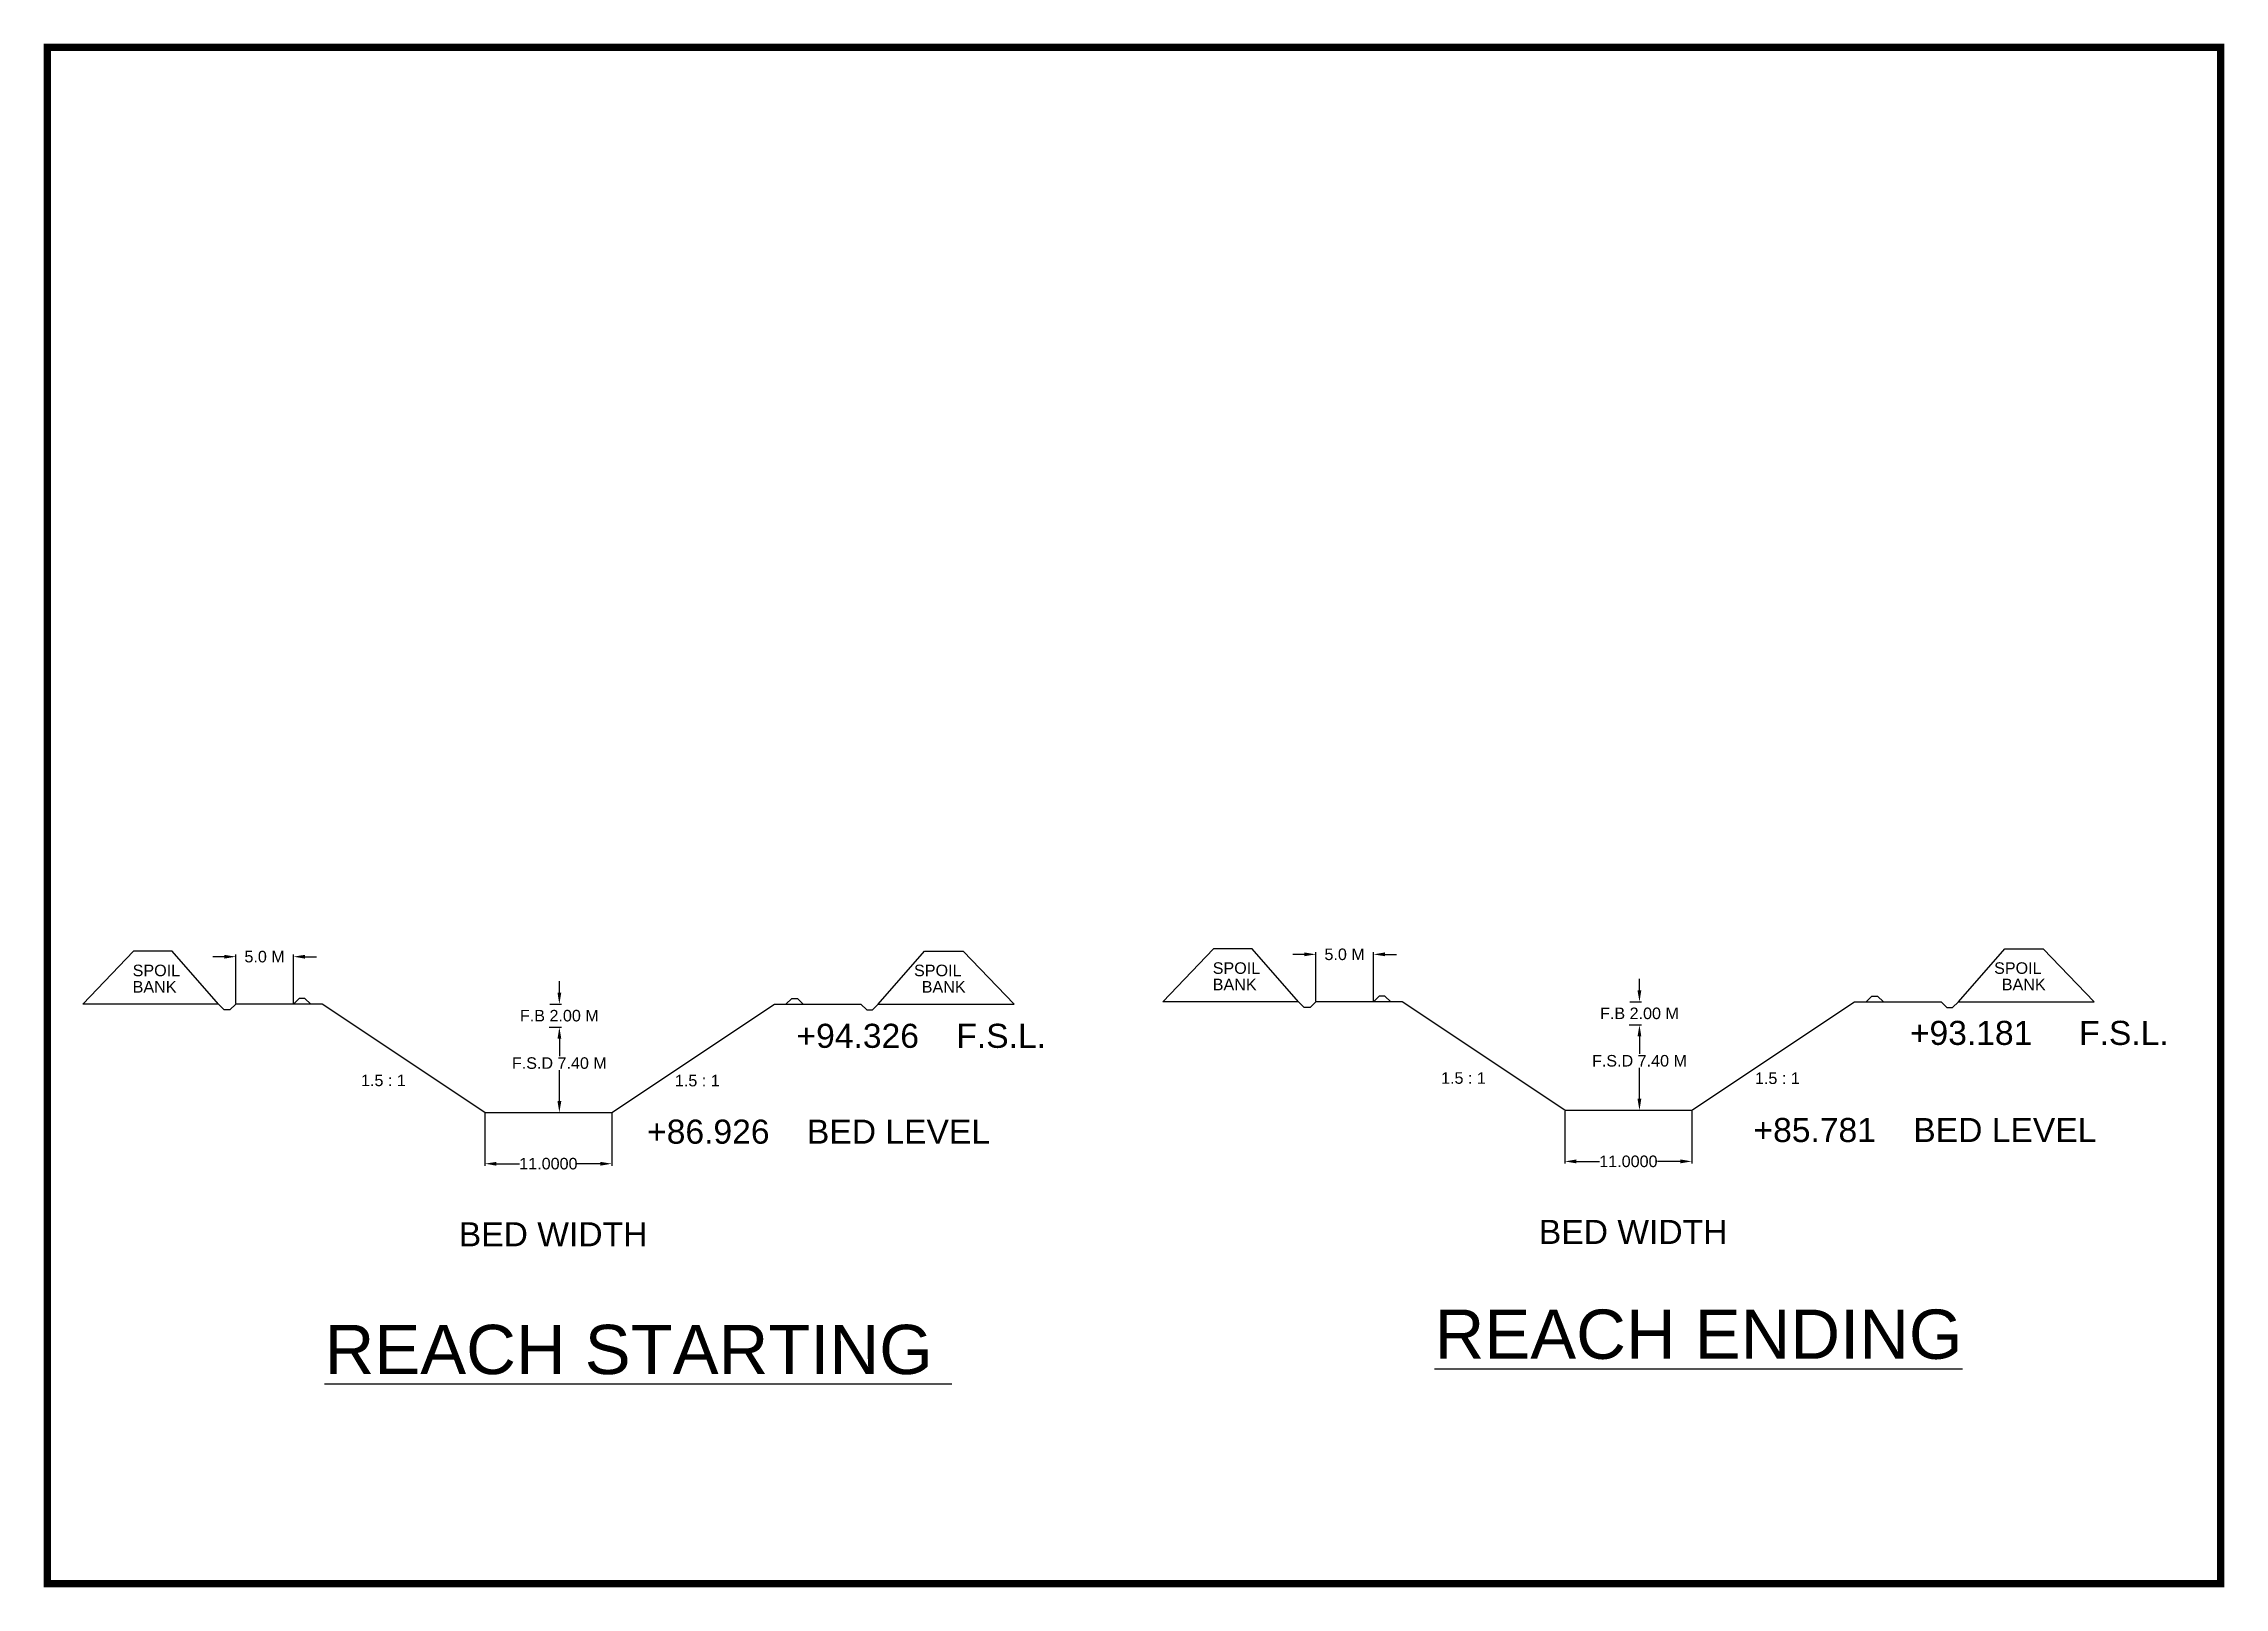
# Model space of a CAD drawing. Header units: inches. Extents: x 22 to 211, y 54 to 188.
import ezdxf

# ---------------------------------------------------------------- set-up
doc = ezdxf.new("R2010")
doc.units = ezdxf.units.IN
doc.header["$MEASUREMENT"] = 0
doc.layers.add('TEXT', color=5, linetype='Continuous')
doc.styles.get("Standard").update_dxf_attribs({"font": 'arial.ttf'})
doc.dimstyles.get("Standard").update_dxf_attribs({"dimtxt": 0.18, "dimasz": 0.18, "dimexe": 0.18, "dimexo": 0.0625, "dimgap": 0.09, "dimtad": 0, "dimtih": 1, "dimtoh": 1, "dimdec": 4, "dimzin": 0, "dimdsep": 46, "dimtxsty": 'Standard', "dimcen": 0.09, "dimadec": 0, "dimazin": 0, "dimtfac": 1, "dimtdec": 4, "dimtofl": 0, "dimtmove": 0, "dimatfit": 3, "dimfxl": 0, "dimtolj": 1, "dimtzin": 0, "dimarcsym": 0})

# ---------------------------------------------------------------- blocks, each defined once
blk = doc.blocks.new('*D14')
at = {"color": 0, "lineweight": -2}
for p, q in [((60.26, 95.57), (60.26, 91.02)), ((71.26, 95.57), (71.26, 91.02)), ((61.26, 91.2), (63.25, 91.2)), ((70.26, 91.2), (68.26, 91.2))]:
    blk.add_line(p, q, dxfattribs=at)
at = {"color": 0}
for points in [[(61.26, 91.36), (61.26, 91.03), (60.26, 91.2)], [(70.26, 91.36), (70.26, 91.03), (71.26, 91.2)]]:
    blk.add_solid(points, dxfattribs=at)
at = {"layer": 'Defpoints', "color": 0}
for p in [(60.26, 95.63), (71.26, 95.63), (71.26, 91.2)]:
    blk.add_point(p, dxfattribs=at)
at = {"color": 0, "insert": (65.76, 91.2), "char_height": 1, "attachment_point": 5}
blk.add_mtext('\\A1;11.0000', dxfattribs=at)
blk = doc.blocks.new('*D15')
at = {"color": 0, "lineweight": -2}
for p, q in [((65.82, 103.03), (66.89, 103.03)), ((66.71, 102.03), (66.71, 100.53)), ((66.71, 96.63), (66.71, 99.31)), ((65.82, 95.63), (66.89, 95.63))]:
    blk.add_line(p, q, dxfattribs=at)
at = {"color": 0}
for points in [[(66.55, 102.03), (66.88, 102.03), (66.71, 103.03)], [(66.55, 96.63), (66.88, 96.63), (66.71, 95.63)]]:
    blk.add_solid(points, dxfattribs=at)
at = {"layer": 'Defpoints', "color": 0}
for p in [(65.76, 103.03), (66.71, 103.03), (65.76, 95.63)]:
    blk.add_point(p, dxfattribs=at)
at = {"color": 0, "insert": (66.71, 99.92), "char_height": 1, "attachment_point": 5}
blk.add_mtext('\\A1;F.S.D 7.40 M', dxfattribs=at)
blk = doc.blocks.new('*D13')
at = {"color": 0, "lineweight": -2}
for p, q in [((66.71, 106.03), (66.71, 107.03)), ((65.88, 105.03), (66.89, 105.03)), ((65.88, 103.03), (66.89, 103.03)), ((66.71, 102.03), (66.71, 101.03))]:
    blk.add_line(p, q, dxfattribs=at)
at = {"color": 0}
for points in [[(66.55, 106.03), (66.88, 106.03), (66.71, 105.03)], [(66.55, 102.03), (66.88, 102.03), (66.71, 103.03)]]:
    blk.add_solid(points, dxfattribs=at)
at = {"layer": 'Defpoints', "color": 0}
for p in [(65.82, 105.03), (66.71, 105.03), (65.82, 103.03)]:
    blk.add_point(p, dxfattribs=at)
at = {"color": 0, "insert": (66.71, 104.03), "char_height": 1, "attachment_point": 5}
blk.add_mtext('\\A1;F.B 2.00 M', dxfattribs=at)
blk = doc.blocks.new('*D16')
at = {"color": 0, "lineweight": -2}
for p, q in [((37.66, 109.15), (36.66, 109.15)), ((38.66, 105.09), (38.66, 109.33)), ((43.66, 105.09), (43.66, 109.33)), ((44.66, 109.15), (45.66, 109.15))]:
    blk.add_line(p, q, dxfattribs=at)
at = {"color": 0}
for points in [[(37.66, 109.31), (37.66, 108.98), (38.66, 109.15)], [(44.66, 109.31), (44.66, 108.98), (43.66, 109.15)]]:
    blk.add_solid(points, dxfattribs=at)
at = {"layer": 'Defpoints', "color": 0}
for p in [(38.66, 109.15), (38.66, 105.03), (43.66, 105.03)]:
    blk.add_point(p, dxfattribs=at)
at = {"color": 0, "insert": (41.16, 109.15), "char_height": 1, "attachment_point": 5}
blk.add_mtext('\\A1;5.0 M', dxfattribs=at)
blk = doc.blocks.new('*D26')
at = {"color": 0, "lineweight": -2}
for p, q in [((153.88, 95.77), (153.88, 91.22)), ((164.88, 95.77), (164.88, 91.22)), ((154.88, 91.4), (156.88, 91.4)), ((163.88, 91.4), (161.89, 91.4))]:
    blk.add_line(p, q, dxfattribs=at)
at = {"color": 0}
for points in [[(154.88, 91.57), (154.88, 91.23), (153.88, 91.4)], [(163.88, 91.57), (163.88, 91.23), (164.88, 91.4)]]:
    blk.add_solid(points, dxfattribs=at)
at = {"layer": 'Defpoints', "color": 0}
for p in [(153.88, 95.83), (164.88, 95.83), (164.88, 91.4)]:
    blk.add_point(p, dxfattribs=at)
at = {"color": 0, "insert": (159.38, 91.4), "char_height": 1, "attachment_point": 5}
blk.add_mtext('\\A1;11.0000', dxfattribs=at)
blk = doc.blocks.new('*D27')
at = {"color": 0, "lineweight": -2}
for p, q in [((159.44, 103.23), (160.52, 103.23)), ((160.34, 102.23), (160.34, 100.73)), ((160.34, 96.83), (160.34, 99.52)), ((159.44, 95.83), (160.52, 95.83))]:
    blk.add_line(p, q, dxfattribs=at)
at = {"color": 0}
for points in [[(160.17, 102.23), (160.5, 102.23), (160.34, 103.23)], [(160.17, 96.83), (160.5, 96.83), (160.34, 95.83)]]:
    blk.add_solid(points, dxfattribs=at)
at = {"layer": 'Defpoints', "color": 0}
for p in [(159.38, 103.23), (160.34, 103.23), (159.38, 95.83)]:
    blk.add_point(p, dxfattribs=at)
at = {"color": 0, "insert": (160.34, 100.12), "char_height": 1, "attachment_point": 5}
blk.add_mtext('\\A1;F.S.D 7.40 M', dxfattribs=at)
blk = doc.blocks.new('*D25')
at = {"color": 0, "lineweight": -2}
for p, q in [((160.34, 106.23), (160.34, 107.23)), ((159.51, 105.23), (160.52, 105.23)), ((159.51, 103.23), (160.52, 103.23)), ((160.34, 102.23), (160.34, 101.23))]:
    blk.add_line(p, q, dxfattribs=at)
at = {"color": 0}
for points in [[(160.17, 106.23), (160.5, 106.23), (160.34, 105.23)], [(160.17, 102.23), (160.5, 102.23), (160.34, 103.23)]]:
    blk.add_solid(points, dxfattribs=at)
at = {"layer": 'Defpoints', "color": 0}
for p in [(159.44, 105.23), (160.34, 105.23), (159.44, 103.23)]:
    blk.add_point(p, dxfattribs=at)
at = {"color": 0, "insert": (160.34, 104.23), "char_height": 1, "attachment_point": 5}
blk.add_mtext('\\A1;F.B 2.00 M', dxfattribs=at)
blk = doc.blocks.new('*D28')
at = {"color": 0, "lineweight": -2}
for p, q in [((131.28, 109.35), (130.28, 109.35)), ((132.28, 105.3), (132.28, 109.53)), ((137.28, 105.3), (137.28, 109.53)), ((138.28, 109.35), (139.28, 109.35))]:
    blk.add_line(p, q, dxfattribs=at)
at = {"color": 0}
for points in [[(131.28, 109.52), (131.28, 109.19), (132.28, 109.35)], [(138.28, 109.52), (138.28, 109.19), (137.28, 109.35)]]:
    blk.add_solid(points, dxfattribs=at)
at = {"layer": 'Defpoints', "color": 0}
for p in [(132.28, 109.35), (132.28, 105.23), (137.28, 105.23)]:
    blk.add_point(p, dxfattribs=at)
at = {"color": 0, "insert": (134.78, 109.35), "char_height": 1, "attachment_point": 5}
blk.add_mtext('\\A1;5.0 M', dxfattribs=at)

msp = doc.modelspace()

# ---------------------------------------------------------------- linework, layer by layer
at = {"color": 106}
for p, q in [((123.41576, 109.8439), (119.01513, 105.23394)), ((126.76426, 109.8439), (123.41576, 109.8439)), ((130.7811, 105.23394), (126.76426, 109.8439)), ((187.9811, 105.23394), (191.99794, 109.8439)), ((191.99794, 109.8439), (195.34644, 109.8439)), ((195.34644, 109.8439), (199.74706, 105.23394)), ((29.79109, 109.63948), (25.39046, 105.02952)), ((33.13959, 109.63948), (29.79109, 109.63948)), ((37.15643, 105.02952), (33.13959, 109.63948)), ((94.35643, 105.02952), (98.37327, 109.63948)), ((98.37327, 109.63948), (101.72177, 109.63948)), ((101.72177, 109.63948), (106.12239, 105.02952)), ((37.15643, 105.02952), (25.39046, 105.02952)), ((37.65643, 104.52952), (37.15643, 105.02952)), ((38.15643, 104.52952), (37.65643, 104.52952)), ((38.15643, 104.52952), (38.65643, 105.02952)), ((46.15643, 105.02952), (38.65643, 105.02952)), ((44.15643, 105.52952), (43.65643, 105.02952)), ((44.65643, 105.52952), (44.15643, 105.52952)), ((44.65643, 105.52952), (45.15643, 105.02952)), ((60.25643, 95.62952), (46.15643, 105.02952)), ((71.25643, 95.62952), (85.35643, 105.02952)), ((85.35643, 105.02952), (92.85643, 105.02952)), ((86.85643, 105.52952), (86.35643, 105.02952)), ((86.85643, 105.52952), (87.35643, 105.52952)), ((87.35643, 105.52952), (87.85643, 105.02952)), ((93.35643, 104.52952), (92.85643, 105.02952)), ((93.35643, 104.52952), (93.85643, 104.52952)), ((93.85643, 104.52952), (94.35643, 105.02952)), ((94.35643, 105.02952), (106.12239, 105.02952)), ((130.7811, 105.23394), (119.01513, 105.23394)), ((131.2811, 104.73394), (130.7811, 105.23394)), ((131.7811, 104.73394), (131.2811, 104.73394)), ((131.7811, 104.73394), (132.2811, 105.23394)), ((139.7811, 105.23394), (132.2811, 105.23394)), ((137.7811, 105.73394), (137.2811, 105.23394)), ((138.2811, 105.73394), (137.7811, 105.73394)), ((138.2811, 105.73394), (138.7811, 105.23394)), ((153.8811, 95.83394), (139.7811, 105.23394)), ((164.8811, 95.83394), (178.9811, 105.23394)), ((178.9811, 105.23394), (186.4811, 105.23394)), ((180.4811, 105.73394), (179.9811, 105.23394)), ((180.4811, 105.73394), (180.9811, 105.73394)), ((180.9811, 105.73394), (181.4811, 105.23394)), ((186.9811, 104.73394), (186.4811, 105.23394)), ((186.9811, 104.73394), (187.4811, 104.73394)), ((187.4811, 104.73394), (187.9811, 105.23394)), ((187.9811, 105.23394), (199.74706, 105.23394)), ((60.25643, 95.62952), (71.25643, 95.62952)), ((153.8811, 95.83394), (164.8811, 95.83394))]:
    msp.add_line(p, q, dxfattribs=at)
at = {"layer": 'TEXT', "lineweight": 25, "ltscale": 0.2, "const_width": 0.63436}
msp.add_lwpolyline([(22.3217, 187.99788), (210.7252, 187.99788), (210.7252, 54.78329), (22.3217, 54.78329)], close=True, dxfattribs=at)

# ---------------------------------------------------------------- texts
at = {"color": 106}
for s, p in [('SPOIL', (29.72346, 107.45785)), ('SPOIL', (97.45606, 107.45785)), ('SPOIL', (123.34813, 107.66227)), ('SPOIL', (191.08073, 107.66227)), ('BANK', (29.72346, 106.03581)), ('BANK', (98.12273, 106.03581)), ('BANK', (123.34813, 106.24023)), ('BANK', (191.7474, 106.24023)), ('1.5 : 1', (49.51711, 97.92601)), ('1.5 : 1', (76.72806, 97.90757)), ('1.5 : 1', (143.14178, 98.13043)), ('1.5 : 1', (170.35273, 98.112))]:
    msp.add_text(s, height=1, dxfattribs=at).set_placement(p)
at = {"layer": 'TEXT', "color": 106, "lineweight": 25, "ltscale": 0.2}
for s, height, p in [('+94.326    F.S.L.', 2.0864248, (87.26665, 101.24608)), ('+93.181     F.S.L.', 2.0864248, (183.77908, 101.50034)), ('+86.926    BED LEVEL', 2.0864248, (74.31561, 92.93721)), ('+85.781    BED LEVEL', 2.0864248, (170.2209, 93.07938)), ('BED WIDTH', 2.086425, (57.9932, 84.04094)), ('BED WIDTH', 2.086425, (151.61787, 84.24536)), ('%%UREACH ENDING', 4.2719994, (142.58377, 74.28282)), ('%%UREACH STARTING ', 4.2719994, (46.36345, 72.95753))]:
    msp.add_text(s, height=height, dxfattribs=at).set_placement(p)

# ---------------------------------------------------------------- dimensions: what is measured, and where the dimension line sits
at = {"color": 106}
for base, p1, p2, picture, middle in [((38.65643, 109.14813), (43.65643, 105.02952), (38.65643, 105.02952), '*D16', (41.15643, 109.14813)), ((132.2811, 109.35255), (137.2811, 105.23394), (132.2811, 105.23394), '*D28', (134.7811, 109.35255))]:
    dim = msp.add_linear_dim(base=base, p1=p1, p2=p2, text='5.0 M', dimstyle='Standard', override={"dimtxt": 1, "dimasz": 1}, dxfattribs=at)
    dim.commit()
    dim.dimension.update_dxf_attribs({"geometry": picture, "text_midpoint": middle})
for base, p1, p2, picture, middle in [((66.71251, 105.02952), (65.81893, 103.02952), (65.81893, 105.02952), '*D13', (66.71251, 104.02952)), ((160.33718, 105.23394), (159.4436, 103.23394), (159.4436, 105.23394), '*D25', (160.33718, 104.23394))]:
    dim = msp.add_linear_dim(base=base, p1=p1, p2=p2, angle=90, text='F.B 2.00 M', dimstyle='Standard', override={"dimtxt": 1, "dimasz": 1}, dxfattribs=at)
    dim.commit()
    dim.dimension.update_dxf_attribs({"geometry": picture, "text_midpoint": middle})
for base, p1, p2, picture, middle in [((66.71251, 103.02952), (65.75643, 95.62952), (65.75643, 103.02952), '*D15', (66.71251, 99.91952)), ((160.33718, 103.23394), (159.3811, 95.83394), (159.3811, 103.23394), '*D27', (160.33718, 100.12394))]:
    dim = msp.add_linear_dim(base=base, p1=p1, p2=p2, angle=90, text='F.S.D 7.40 M', dimstyle='Standard', override={"dimtxt": 1, "dimasz": 1}, dxfattribs=at)
    dim.commit()
    dim.dimension.update_dxf_attribs({"geometry": picture, "text_midpoint": middle, "dimtype": 160})
for base, p1, p2, picture, middle in [((71.25643, 91.19628), (60.25643, 95.62952), (71.25643, 95.62952), '*D14', (65.75643, 91.19628)), ((164.8811, 91.40071), (153.8811, 95.83394), (164.8811, 95.83394), '*D26', (159.3811, 91.40071))]:
    dim = msp.add_linear_dim(base=base, p1=p1, p2=p2, dimstyle='Standard', override={"dimtxt": 1, "dimasz": 1}, dxfattribs=at)
    dim.commit()
    dim.dimension.update_dxf_attribs({"geometry": picture, "text_midpoint": middle})

doc.saveas('drawing.dxf')
